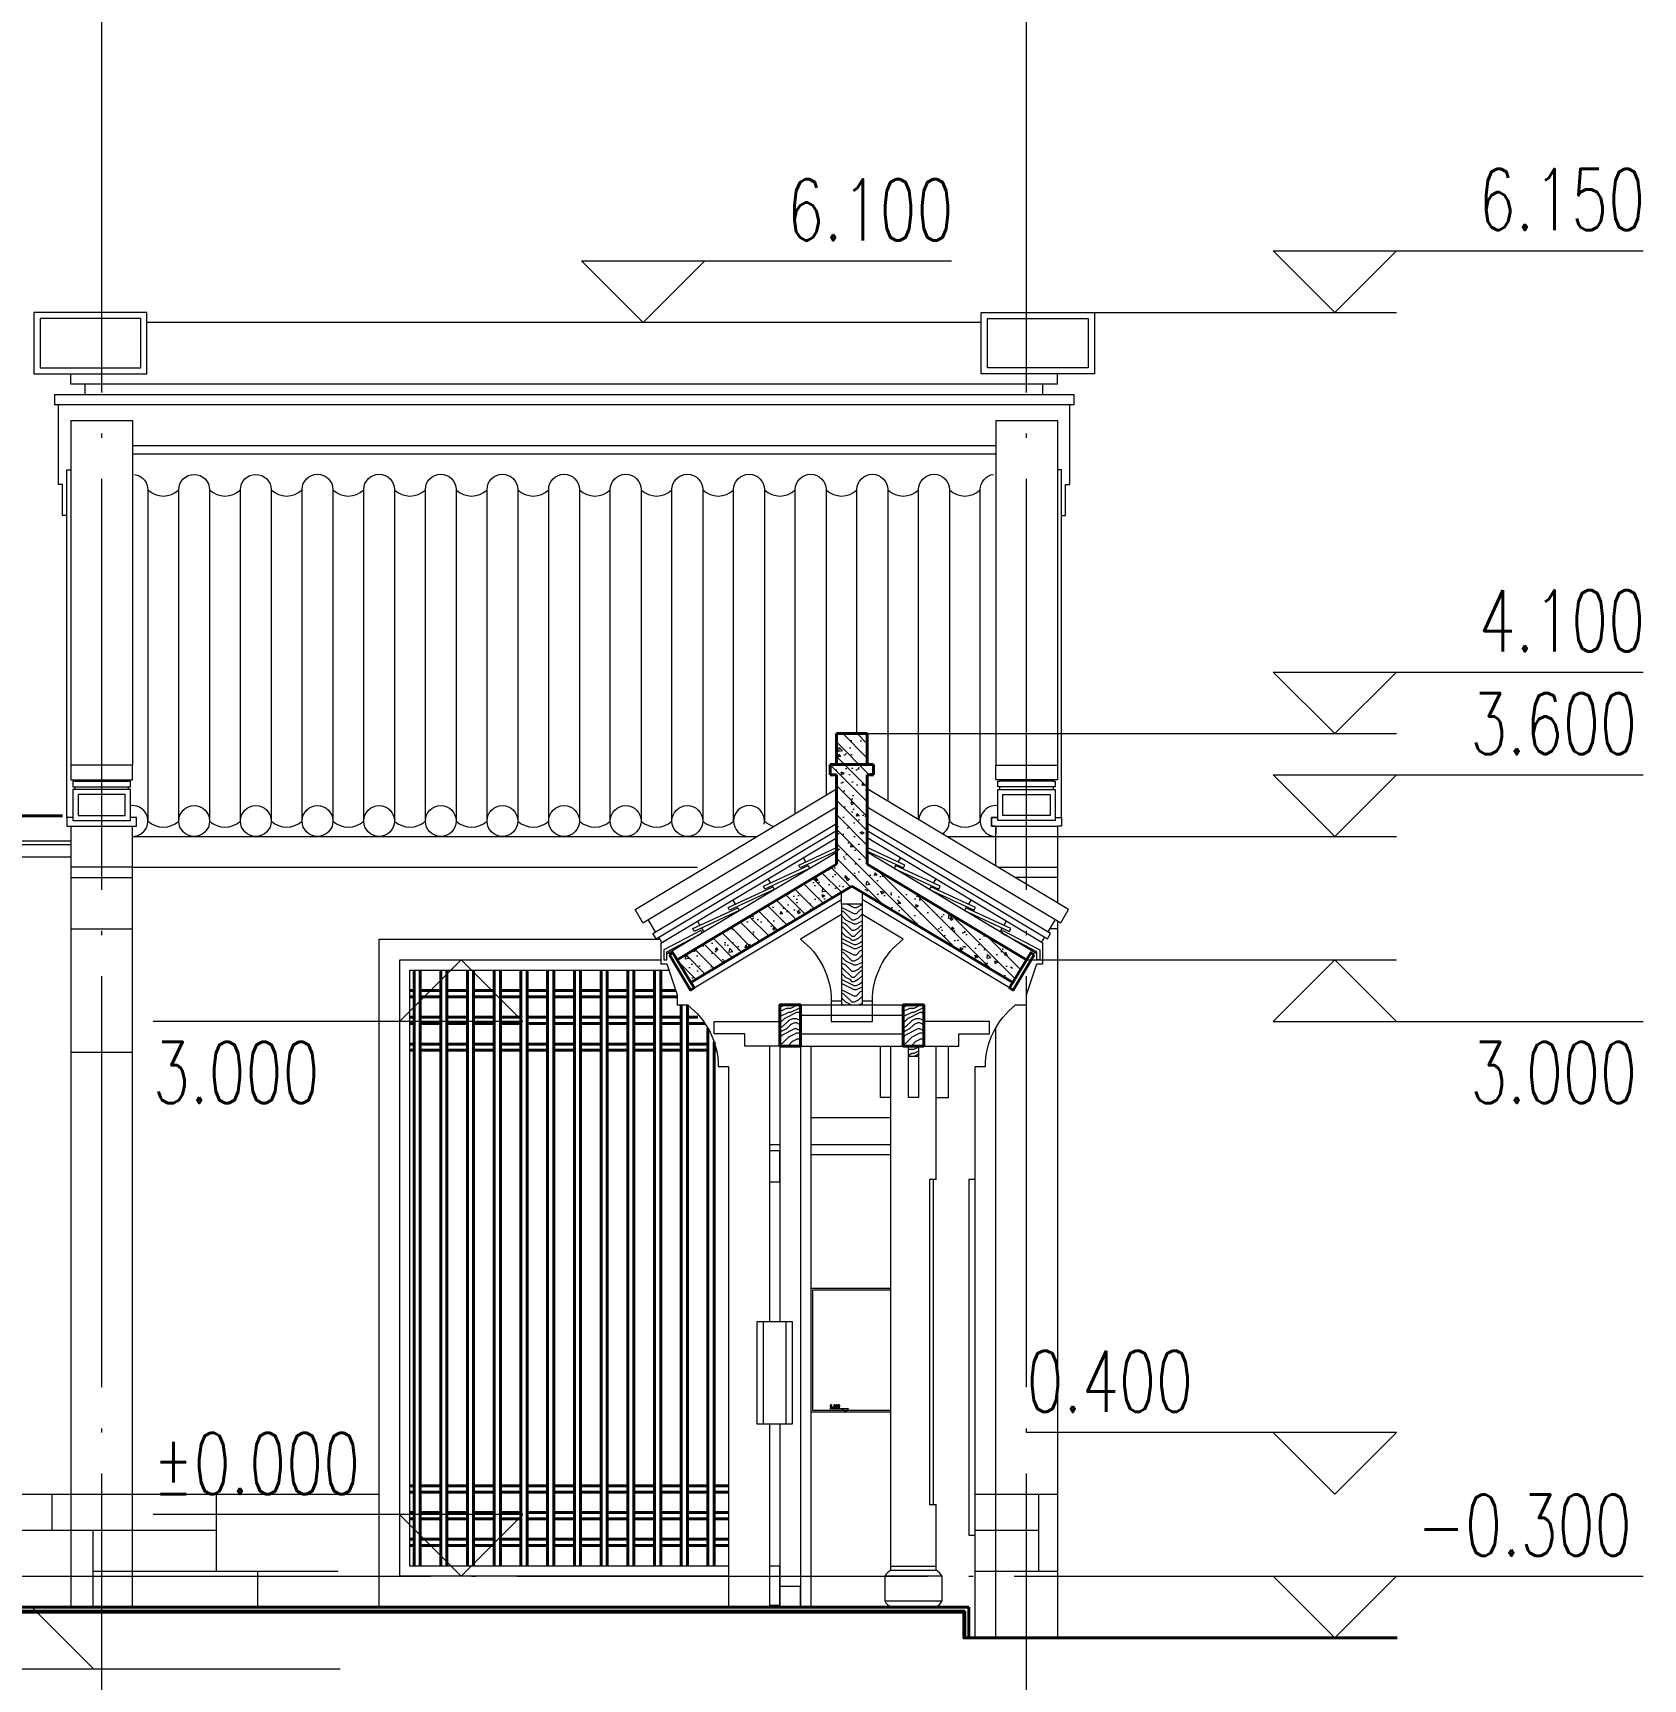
# Model space of a CAD drawing. Extents: x 577108 to 1042908, y 41950 to 81950.
# Drawn here: x 1011059 to 1018893, y 67395 to 75405 of the extents above; entities that cross this region are included whole.
import ezdxf

# ---------------------------------------------------------------- set-up
doc = ezdxf.new("R2010")
doc.units = 0
doc.header["$LTSCALE"] = 1000
doc.header["$MEASUREMENT"] = 0
doc.linetypes.add('DOTE', pattern=[2.42, 2, -0.2, 0.02, -0.2])
doc.layers.get('0').update_dxf_attribs({"linetype": 'CONTINUOUS', "lineweight": 13})
for name, color, linetype, lineweight in [('DIM_ELEV', 3, 'CONTINUOUS', 15), ('DOOR', 2, 'CONTINUOUS', 5), ('DOTE', 1, 'DOTE', 0), ('hatch', 8, 'CONTINUOUS', 5), ('LM-1', 7, 'CONTINUOUS', 18), ('LM-2', 8, 'CONTINUOUS', 18), ('LM-3', 251, 'CONTINUOUS', 5), ('LM-L', 7, 'CONTINUOUS', 15), ('LM-S', 8, 'CONTINUOUS', 5), ('PUB_TEXT', 7, 'CONTINUOUS', 20), ('REVISION', 1, 'CONTINUOUS', 5), ('wall', 2, 'CONTINUOUS', 40), ('粉刷', 4, 'CONTINUOUS', 5)]:
    doc.layers.add(name, color=color, linetype=linetype, lineweight=lineweight)
doc.styles.add('_TCH_DIM', font='SIMPLEX', dxfattribs={"bigfont": 'GBCBIG'})
pattern_1 = [(180, (2109054.7, -157711.98), (-200, 200), [10, -190]), (180, (2109194.7, -157691.98), (-200, 200), [20, -180]), (180, (2109064.7, -157681.98), (-200, 200), [10, -190]), (180, (2109184.7, -157661.98), (-200, 200), [10, -190]), (180, (2109064.7, -157651.98), (-200, 200), [10, -190]), (180, (2109174.7, -157641.98), (-200, 200), [10, -190]), (180, (2109064.7, -157631.98), (-200, 200), [10, -190]), (180, (2109174.7, -157611.98), (-200, 200), [10, -110, 10, -70]), (180, (2109174.7, -157591.98), (-200, 200), [20, -100, 10, -70]), (180, (2109184.7, -157561.98), (-200, 200), [10, -30, 10, -80, 10, -60]), (180, (2109194.7, -157541.98), (-200, 200), [10, -40, 20, -130]), (180, (2109064.7, -157531.98), (-200, 200), [10, -190]), (180, (2109194.7, -157521.98), (-200, 200), [10, -50, 10, -130]), (135, (2109214.7, -157711.98), (3e-14, 200), [28.2842, -254.558512]), (135, (2109044.7, -157711.98), (3e-14, 200), [56.56854, -226.274172]), (135, (2109044.7, -157611.98), (3e-14, 200), [14.142, -268.700712]), (135, (2109214.7, -157591.98), (3e-14, 200), [42.4264, -240.416312]), (135, (2109044.7, -157591.98), (3e-14, 200), [70.71068, -212.132032]), (135, (2109044.7, -157561.98), (3e-14, 200), [42.4264, -240.416312]), (225, (2109084.7, -157541.98), (-200, 5e-15), [14.142, -268.700712]), (225, (2109154.7, -157701.98), (-200, 5e-15), [28.2842, -254.558512]), (225, (2109144.7, -157621.98), (-200, 5e-15), [28.2842, -254.558512]), (225, (2109084.7, -157661.98), (-200, 5e-15), [28.2842, -254.558512]), (225, (2109094.7, -157581.98), (-200, 5e-15), [28.2842, -254.558512]), (225, (2109084.7, -157561.98), (-200, 5e-15), [42.4264, -240.416312]), (225, (2109134.7, -157681.98), (-200, 5e-15), [42.4264, -240.416312]), (225, (2109104.7, -157671.98), (-200, 5e-15), [42.4264, -240.416312]), (225, (2109134.7, -157601.98), (-200, 5e-15), [42.4264, -240.416312]), (225, (2109114.7, -157591.98), (-200, 5e-15), [42.4264, -240.416312]), (153.434949, (2109204.7, -157671.985), (-200, 8e-08), [22.360678, -424.852916]), (153.434949, (2109054.7, -157681.985), (-200, 8e-08), [89.44272, -357.770875]), (153.434949, (2109054.7, -157651.985), (-200, 8e-08), [89.44272, -357.770875]), (153.434949, (2109054.7, -157631.985), (-200, 8e-08), [89.4428, -134, 44.722, -179.048795]), (153.434949, (2109034.7, -157601.985), (-200, 8e-08), [22.360678, -424.852916]), (153.434949, (2109214.7, -157531.985), (-200, 8e-08), [22.360678, -424.852916]), (153.434949, (2109054.7, -157531.985), (-200, 8e-08), [44.72136, -402.492235]), (206.565051, (2109104.7, -157711.985), (-200, -8e-08), [44.72136, -402.492235]), (206.565051, (2109174.7, -157661.985), (-200, -8e-08), [44.72136, -402.492235]), (206.565051, (2109174.7, -157691.985), (-200, -8e-08), [22.360678, -424.852235]), (206.565051, (2109164.7, -157641.985), (-200, -8e-08), [67.08204, -380.131555]), (206.565051, (2109124.7, -157641.985), (-200, -8e-08), [44.72136, -402.492235]), (206.565051, (2109104.7, -157631.985), (-200, -8e-08), [44.72136, -402.492235]), (206.565051, (2109164.7, -157611.985), (-200, -8e-08), [22.360678, -424.852235]), (206.565051, (2109154.7, -157591.985), (-200, -8e-08), [22.360678, -424.852235]), (206.565051, (2109074.7, -157551.985), (-200, -8e-08), [22.360678, -424.852235]), (206.565051, (2109084.7, -157621.985), (-200, -8e-08), [22.360678, -424.852235]), (206.565051, (2109174.7, -157561.985), (-200, -8e-08), [67.08204, -380.131555]), (206.565051, (2109184.7, -157541.985), (-200, -8e-08), [44.72136, -402.492235]), (206.565051, (2109074.7, -157601.985), (-200, -8e-08), [22.36, -201.24, 22.36, -201.253595]), (206.565051, (2109134.7, -157561.985), (-200, -8e-08), [44.72136, -402.492235]), (206.565051, (2109124.7, -157541.985), (-200, -8e-08), [44.72136, -402.492235]), (206.565051, (2109184.7, -157521.985), (-200, -8e-08), [44.72136, -402.492235]), (206.565051, (2109124.7, -157521.985), (-200, -8e-08), [44.72136, -402.492235])]

msp = doc.modelspace()

# ---------------------------------------------------------------- hatches: boundary and pattern name
at = {"layer": 'hatch'}
h = msp.add_hatch(dxfattribs=at)
h.set_pattern_fill('钢筋混凝土', color=256, scale=20, style=0)
h.set_pattern_definition([(135, (2109214.703, -157711.985), (35.355339, 35.355339), []), (130, (2109214.7, -157711.98), (-143.452037, -12.550427), [15, -165]), (185, (2109214.7, -157711.98), (27.750267, 150.438427), [12, -132]), (79.5486, (2109202.75, -157713.03), (-115.701876, 137.887908), [12.748038, -140.228422]), (133.8158, (2109214.7, -157671.98), (-213.44821, -33.103803), [22.5, -247.5]), (83.3644, (2109196.92, -157674.74), (-186.93254, 194.823574), [19.122058, -210.3426]), (188.8158, (2109214.7, -157671.98), (-186.93239, 194.82372), [18, -198]), (159, (2109194.7, -157681.98), (-119.38141, -80.523778), [15, -165]), (214, (2109194.7, -157681.98), (-48.663066, 145.030009), [12, -132]), (108.5486, (2109184.75, -157688.7), (-168.044526, 64.5061), [12.748038, -140.228422]), (142.5, (2109214.703, -157711.985), (-2.431971, 66.5787708), [0, -130.4, 0, -134, 0, -132.5]), (172.5, (2109214.7, -157711.985), (-52.6139075, 78.8823424), [0, -76.4, 0, -127.4, 0, -50.5]), (212.5, (2109259.303, -157711.985), (-106.7644872, -4.5109743), [0, -50, 0, -156, 0, -207]), (222.5, (2109279.3, -157711.985), (-116.637234, 20.0209965), [0, -65, 0, -103.6, 0, -147])])
h.paths.add_polyline_path([(1014968.4688, 71360.1001), (1014193.4688, 70895.1001), (1014260.3533, 70783.626), (1015043.4688, 71253.4953), (1015826.5844, 70783.626), (1015893.4688, 70895.1001), (1015118.4688, 71360.1001), (1015118.4688, 71795.1001), (1015148.4688, 71795.1001), (1015148.4688, 71845.1001), (1015118.4688, 71845.1001), (1015118.4688, 71995.1001), (1014968.4688, 71995.1001), (1014968.4688, 71845.1001), (1014938.4688, 71845.1001), (1014938.4688, 71795.1001), (1014968.4688, 71795.1001)])
h = msp.add_hatch(dxfattribs=at)
h.set_pattern_fill('木纹01', color=256, scale=50, style=0)
h.set_pattern_definition(pattern_1)
h.paths.add_polyline_path([(1015093.4688, 71164.8419), (1014993.4356, 71164.8419), (1014993.4356, 70675.1001), (1015093.4688, 70675.1001)])
h = msp.add_hatch(dxfattribs=at)
h.set_pattern_fill('木纹01', color=256, scale=50, style=0)
h.set_pattern_definition(pattern_1)
h.paths.add_polyline_path([(1014693.4675, 70475.1001), (1014793.4675, 70475.1001), (1014793.4675, 70675.1001), (1014693.4675, 70675.1001)])
h = msp.add_hatch(dxfattribs=at)
h.set_pattern_fill('木纹01', color=256, scale=50, style=0)
h.set_pattern_definition(pattern_1)
h.paths.add_polyline_path([(1015293.4688, 70675.1001), (1015393.4688, 70675.1001), (1015393.4688, 70475.1001), (1015293.4688, 70475.1001)])
h = msp.add_hatch(dxfattribs=at)
h.set_pattern_fill('木纹01', color=256, scale=50, style=0)
h.set_pattern_definition(pattern_1)
h.paths.add_polyline_path([(1015318.4688, 70475.1001), (1015318.4688, 70425.1001), (1015368.4688, 70425.1001), (1015368.4688, 70475.1001)])
at = {"layer": 'LM-S'}
h = msp.add_hatch(dxfattribs=at)
h.set_pattern_fill('文化石01', color=256, scale=500, style=0)
h.set_pattern_definition([(0, (79350, -393083), (9e-13, 4000), [3000, -1000]), (0, (79350, -392883), (9e-13, 4000), [-1200, 1200, -600, 1000]), (0, (79350, -392683), (9e-13, 4000), [-1800, 2200]), (0, (79350, -392483), (9e-13, 4000), [1800, -2200]), (0, (79350, -392283), (9e-13, 4000), [-800, 3200]), (0, (79350, -392083), (9e-13, 4000), [1400, -1000, 1200, -400]), (0, (80750, -391883), (9e-13, 4000), [3200, -800]), (0, (79150, -391683), (9e-13, 4000), [2200, -1800]), (0, (78550, -391483), (9e-13, 4000), [1800, -2200]), (0, (79350, -391283), (9e-13, 4000), [3200, -800]), (0, (79350, -391083), (9e-13, 4000), [-1600, 1000, -600, 800]), (0, (81350, -390883), (9e-13, 4000), [2400, -1600]), (0, (79750, -390683), (9e-13, 4000), [1600, -800, 600, -1000]), (0, (80550, -390483), (9e-13, 4000), [1600, -600, 1000, -800]), (0, (82150, -390283), (9e-13, 4000), [2400, -1600]), (0, (80550, -390083), (9e-13, 4000), [1600, -2400]), (0, (81350, -389883), (9e-13, 4000), [1800, -2200]), (0, (81350, -389683), (9e-13, 4000), [-1200, 2800]), (0, (80150, -389483), (9e-13, 4000), [1200, -2800]), (0, (81350, -389283), (9e-13, 4000), [2800, -1200]), (90, (79350, -391483), (-4000, 1e-12), [600, -1600, 1400, -400]), (90, (79750, -391283), (-4000, 1e-12), [1000, -600, 400, -2000]), (90, (79950, -392083), (-4000, 1e-12), [400, -3600]), (90, (80150, -392483), (-4000, 1e-12), [400, -2400, 600, -600]), (90, (80350, -391683), (-4000, 1e-12), [400, -3600]), (90, (80550, -393083), (-4000, 1e-12), [600, -1800, 1000, -600]), (90, (80750, -392283), (-4000, 1e-12), [600, -3400]), (90, (80950, -391283), (-4000, 1e-12), [600, -200, 400, -2800]), (90, (81150, -392883), (-4000, 1e-12), [600, -3400]), (90, (81350, -391883), (-4000, 1e-12), [600, -200, 600, -400, 1000, -1200]), (90, (81750, -391883), (-4000, 1e-12), [-2800, 400, -400, 400]), (90, (81950, -391283), (-4000, 1e-12), [400, -3600]), (90, (82150, -392683), (-4000, 1e-12), [400, -1400, 1000, -1200]), (90, (82350, -392083), (-4000, 1e-12), [200, -2600, 600, -600]), (90, (82550, -391883), (-4000, 1e-12), [1000, -1000, 600, -1400]), (90, (82750, -390883), (-4000, 1e-12), [600, -1000, 400, -2000]), (90, (82950, -392283), (-4000, 1e-12), [400, -3600]), (90, (83150, -391883), (-4000, 1e-12), [400, -1200, 600, -1800])])
h.paths.add_polyline_path([(1011243.4688, 68295.1001), (1010243.5768, 68295.1001), (1010243.5963, 67745.1001), (1011243.4688, 67745.1001)])
h.paths.add_polyline_path([(1011543.4688, 68295.1001), (1011243.4688, 68295.1001), (1011243.4688, 67745.1001), (1011543.4688, 67745.1001)])
h.paths.add_polyline_path([(1012543.4688, 68295.1001), (1011543.4688, 68295.1001), (1011543.4688, 67745.1001), (1012543.4688, 67745.1001)])
h.paths.add_polyline_path([(1016043.4688, 68295.1001), (1015743.4688, 68295.1001), (1015743.4688, 67595.1001), (1016043.4688, 67595.1001)])
h.paths.add_polyline_path([(1015743.4688, 68295.1001), (1015643.4688, 68295.1001), (1015643.4688, 67595.1001), (1015743.4688, 67595.1001)])

# ---------------------------------------------------------------- linework, layer by layer
for p, q in [((1011223.4764, 71587.1891), (1011223.4764, 73278.7101)), ((1016063.4764, 71587.1891), (1016063.4764, 73278.7101)), ((1013988.566, 71139.4223), (1014968.4688, 71727.364)), ((1014027.1532, 71075.1103), (1014968.4688, 71639.8997)), ((1010353.4688, 71595.1001), (1011203.4688, 71595.1001)), ((1014076.0303, 71022.8032), (1014968.4688, 71558.2664)), ((1010313.4688, 71473.8565), (1011243.4688, 71473.8565)), ((1010313.4688, 71456.536), (1011243.4688, 71456.536)), ((1014091.4652, 70997.0784), (1014968.4688, 71523.2806)), ((1014113.4688, 70975.2949), (1014968.4688, 71488.2949)), ((1015973.4688, 70975.2949), (1015118.4688, 71488.2949)), ((1010313.4688, 71395.1001), (1011243.4688, 71395.1001)), ((1014143.4688, 70923.4096), (1014968.4688, 71418.4096)), ((1015943.4688, 70923.4096), (1015118.4688, 71418.4096)), ((1014027.1532, 71075.1103), (1013988.566, 71139.4223)), ((1014088.8927, 71030.5207), (1014052.878, 71090.5452)), ((1015998.045, 71030.5207), (1016034.0597, 71090.5452)), ((1014091.4652, 70997.0784), (1014076.0303, 71022.8032)), ((1014119.7624, 70979.0711), (1014104.3276, 71004.7959)), ((1015967.1753, 70979.0711), (1015982.6101, 71004.7959)), ((1014793.4675, 70675.1001), (1015293.4688, 70675.1001)), ((1014793.4675, 70625.1001), (1015293.4688, 70625.1001)), ((1014793.4675, 70535.1001), (1015293.4688, 70535.1001)), ((1014643.4675, 70475.1001), (1014643.4675, 69135.1001)), ((1014693.4675, 70475.1001), (1014693.4675, 69135.1001)), ((1014793.4675, 70475.1001), (1015293.4688, 70475.1001)), ((1014793.4675, 70475.1001), (1014793.4675, 67745.1001)), ((1014843.4675, 70475.1001), (1014843.4675, 67745.1001)), ((1014693.4675, 69995.1001), (1014643.4688, 69995.1001)), ((1014693.4675, 69965.1001), (1014643.4688, 69965.1001)), ((1015438.4688, 69825.1001), (1015438.4688, 68245.1001)), ((1014643.4675, 68635.1001), (1014643.4675, 67755.1001)), ((1014693.4675, 68635.1001), (1014693.4675, 67755.1001)), ((1010243.5768, 68295.1001), (1012743.4688, 68295.1001)), ((1015643.4688, 68295.1001), (1016043.4688, 68295.1001)), ((1014793.4675, 67845.1001), (1014693.4675, 67845.1001)), ((1014843.4675, 67895.1001), (1015203.4688, 67895.1001))]:
    msp.add_line(p, q)
for points in [[(1015118.4688, 71639.8997), (1016059.7845, 71075.1103), (1016098.3717, 71139.4223), (1015118.4688, 71727.364)], [(1015118.4688, 71523.2806), (1015995.4725, 70997.0784), (1016010.9074, 71022.8032), (1015118.4688, 71558.2664)], [(1014968.4688, 71423.9172), (1014791.3609, 71341.6921), (1014785.0444, 71355.2974), (1014968.4688, 71440.4549)], [(1015118.4688, 71423.9172), (1015295.5768, 71341.6921), (1015301.8933, 71355.2974), (1015118.4688, 71440.4549)], [(1012743.4688, 67745.1001), (1012743.4688, 70995.1001), (1014110.145, 70995.1001)], [(1014443.4688, 67895.1001), (1012843.4688, 67895.1001), (1012843.4688, 70895.1001), (1014113.4688, 70895.1001)], [(1014443.4688, 67945.1001), (1012893.4688, 67945.1001), (1012893.4688, 70845.1001), (1014153.4688, 70845.1001)], [(1014793.4675, 67745.1001), (1014793.4675, 67845.1001), (1014693.4675, 67845.1001), (1014693.4675, 67745.1001)]]:
    msp.add_lwpolyline(points)
for points in [[(1014619.8623, 71238.793), (1014613.5458, 71252.3982), (1014831.2297, 71353.4612), (1014837.5462, 71339.856)], [(1015467.0754, 71238.793), (1015473.3919, 71252.3982), (1015255.708, 71353.4612), (1015249.3915, 71339.856)], [(1014448.3637, 71135.8938), (1014442.0473, 71149.4991), (1014659.7311, 71250.5621), (1014666.0476, 71236.9568)], [(1015638.574, 71135.8938), (1015644.8904, 71149.4991), (1015427.2066, 71250.5621), (1015420.8901, 71236.9568)], [(1014276.8651, 71032.9947), (1014270.5487, 71046.5999), (1014488.2326, 71147.6629), (1014494.549, 71134.0577)], [(1015810.0726, 71032.9947), (1015816.389, 71046.5999), (1015598.7051, 71147.6629), (1015592.3887, 71134.0577)], [(1014143.4688, 70934.3873), (1014315.9631, 71024.6192), (1014309.0104, 71037.9106), (1014128.4688, 70943.4703), (1014128.4688, 70895.1001), (1014143.4688, 70895.1001), (1014143.4688, 70934.3873)], [(1015943.4688, 70934.3873), (1015770.9746, 71024.6192), (1015777.9273, 71037.9106), (1015958.4688, 70943.4703), (1015958.4688, 70895.1001), (1015943.4688, 70895.1001), (1015943.4688, 70934.3873)], [(1014693.4675, 69965.1001), (1014643.4688, 69965.1001), (1014643.4688, 69815.1001), (1014693.4675, 69815.1001)], [(1014583.4675, 69135.1001), (1014753.4661, 69135.1001), (1014753.4661, 68635.1001), (1014583.4675, 68635.1001)], [(1014693.4675, 67945.1001), (1014643.4688, 67945.1001), (1014643.4688, 67755.1001), (1014693.4675, 67755.1001)]]:
    msp.add_lwpolyline(points, close=True)
for points in [[(1014113.4688, 70975.2949), (1014113.4688, 70875.1001), (1014143.4688, 70875.1001), (1014193.4688, 70725.1001), (1014193.4688, 70725.1001), (1014193.4688, 70675.1001), (1014243.4688, 70675.1001, -0.234678914), (1014393.4688, 70375.1001), (1014443.4688, 70375.1001), (1014443.4688, 67745.1001), (1014443.4688, 67745.1001)], [(1015643.4688, 67595.1001), (1015643.4688, 70375.1001), (1015693.4688, 70375.1001, -0.231494943), (1015840.2308, 70675.1001), (1015893.4688, 70675.1001), (1015893.4688, 70725.1001), (1015893.4688, 70725.1001), (1015943.4688, 70875.1001), (1015973.4688, 70875.1001), (1015973.4688, 70975.2949)]]:
    msp.add_lwpolyline(points, format="xyb")
at = {"layer": 'DIM_ELEV'}
for p, q in [((1017393.4688, 74045.1001), (1017093.4688, 74345.1001)), ((1017093.4688, 74345.1001), (1018893.4688, 74345.1001)), ((1017393.4688, 74045.1001), (1017693.4688, 74345.1001)), ((1014028.374, 73995.1001), (1013728.374, 74295.1001)), ((1013728.374, 74295.1001), (1015528.374, 74295.1001)), ((1014028.374, 73995.1001), (1014328.374, 74295.1001)), ((1016073.4688, 74045.1001), (1017693.4688, 74045.1001)), ((1017393.4688, 71995.1001), (1017093.4688, 72295.1001)), ((1017093.4688, 72295.1001), (1018893.4688, 72295.1001)), ((1017393.4688, 71995.1001), (1017693.4688, 72295.1001)), ((1015118.4688, 71995.1001), (1017693.4688, 71995.1001)), ((1017393.4688, 71495.1001), (1017093.4688, 71795.1001)), ((1017093.4688, 71795.1001), (1018893.4688, 71795.1001)), ((1017393.4688, 71495.1001), (1017693.4688, 71795.1001)), ((1015743.4228, 71495.1001), (1017693.4688, 71495.1001)), ((1013143.3042, 70895.1001), (1012843.3042, 70595.1001)), ((1013143.3042, 70895.1001), (1013443.3042, 70595.1001)), ((1015893.4688, 70895.1001), (1017693.4688, 70895.1001)), ((1017393.4688, 70895.1001), (1017093.4688, 70595.1001)), ((1017393.4688, 70895.1001), (1017693.4688, 70595.1001)), ((1013443.3042, 70595.1001), (1011643.3042, 70595.1001)), ((1017093.4688, 70595.1001), (1018893.4688, 70595.1001)), ((1015027.0064, 68710.1001), (1014937.0064, 68710.1001)), ((1015012.0064, 68695.1001), (1014997.0064, 68710.1001)), ((1015012.0064, 68695.1001), (1015027.0064, 68710.1001)), ((1017693.4688, 68595.1001), (1015893.4688, 68595.1001)), ((1017393.4688, 68295.1001), (1017093.4688, 68595.1001)), ((1017393.4688, 68295.1001), (1017693.4688, 68595.1001)), ((1013443.3042, 68195.1001), (1011643.3042, 68195.1001)), ((1013143.3042, 67895.1001), (1012843.3042, 68195.1001)), ((1013143.3042, 67895.1001), (1013443.3042, 68195.1001)), ((1017393.4688, 67595.1001), (1017093.4688, 67895.1001)), ((1017093.4688, 67895.1001), (1018893.4688, 67895.1001)), ((1017393.4688, 67595.1001), (1017693.4688, 67895.1001)), ((1011054.4328, 67745.1001), (1011354.4328, 67445.1001)), ((1010754.4328, 67445.1001), (1012554.4328, 67445.1001))]:
    msp.add_line(p, q, dxfattribs=at)
at = {"layer": 'DOOR', "color": 6}
msp.add_lwpolyline([(1015233.4688, 69295.1001), (1014843.4687, 69295.1001), (1014843.4687, 68695.1001), (1015233.4688, 68695.1001)], dxfattribs=at)
at = {"layer": 'DOOR', "color": 1}
msp.add_lwpolyline([(1015233.4688, 69287.1001), (1014851.4687, 69287.1001), (1014851.4687, 68703.1001), (1015233.4688, 68703.1001)], dxfattribs=at)
at = {"layer": 'DOTE'}
for p, q in [((1011393.4688, 66395.1001), (1011393.4688, 77395.1001)), ((1015893.4688, 66395.1001), (1015893.4688, 77395.1001)), ((998893.4688, 67895.1001), (1017393.4688, 67895.1001))]:
    msp.add_line(p, q, dxfattribs=at)
at = {"layer": 'hatch'}
for p, q in [((1014806.7144, 71391.2423), (1014818.8613, 71370.9974)), ((1015280.2233, 71391.2423), (1015268.0764, 71370.9974)), ((1014635.2158, 71288.3431), (1014647.3627, 71268.0982)), ((1014826.6221, 71358.0627), (1014829.7854, 71352.7906)), ((1015260.3156, 71358.0627), (1015257.1523, 71352.7906)), ((1015451.7219, 71288.3431), (1015439.575, 71268.0982)), ((1014655.1235, 71255.1636), (1014658.2868, 71249.8915)), ((1015431.8142, 71255.1636), (1015428.6509, 71249.8915)), ((1014463.7172, 71185.444), (1014475.8641, 71165.1991)), ((1014483.625, 71152.2644), (1014486.7882, 71146.9923)), ((1015603.3127, 71152.2644), (1015600.1495, 71146.9923)), ((1015623.2205, 71185.444), (1015611.0735, 71165.1991)), ((1014292.2186, 71082.5448), (1014304.3656, 71062.2999)), ((1014312.1264, 71049.3653), (1014323.0504, 71031.1585)), ((1015774.8113, 71049.3653), (1015763.8873, 71031.1585)), ((1015794.7191, 71082.5448), (1015782.5721, 71062.2999)), ((1014613.4675, 68635.1001), (1014613.4675, 69135.1001)), ((1014723.4661, 68635.1001), (1014723.4661, 69135.1001))]:
    msp.add_line(p, q, dxfattribs=at)
at = {"layer": 'LM-1'}
for p, q in [((1011243.4764, 73518.2654), (1011543.4764, 73518.2654)), ((1011243.4764, 73518.2654), (1011243.4764, 71841.1439)), ((1011543.4764, 73518.2654), (1011543.4764, 71841.1439)), ((1015743.4764, 73518.2654), (1016043.4764, 73518.2654)), ((1015743.4764, 73518.2654), (1015743.4764, 71841.1439)), ((1016043.4764, 73518.2654), (1016043.4764, 71841.1439)), ((1011263.4764, 71770.9989), (1011523.4764, 71770.9989)), ((1016023.4764, 71770.9989), (1015763.4764, 71770.9989)), ((1011263.4764, 71764.7445), (1011523.4764, 71764.7445)), ((1011263.4764, 71736.7035), (1011523.4764, 71736.7035)), ((1011523.4764, 71724.0181), (1011263.4764, 71724.0181)), ((1016023.4764, 71764.7445), (1015763.4764, 71764.7445)), ((1016023.4764, 71736.7035), (1015763.4764, 71736.7035)), ((1015763.4764, 71724.0181), (1016023.4764, 71724.0181)), ((1011243.4688, 71545.1001), (1011543.4688, 71545.1001)), ((1015743.4688, 71545.1001), (1016043.4688, 71545.1001)), ((1011543.4688, 71495.1001), (1014581.3623, 71495.1001)), ((1015505.5754, 71495.1001), (1015743.4688, 71495.1001)), ((1011543.4688, 71345.1001), (1014293.1401, 71345.1001))]:
    msp.add_line(p, q, dxfattribs=at)
for points in [[(1011263.4764, 71724.0181), (1011253.4764, 71724.0181), (1011253.4764, 71571.916), (1011533.4764, 71571.916), (1011533.4764, 71724.0181), (1011523.4764, 71724.0181), (1011523.4764, 71736.7035), (1011533.4764, 71736.7035), (1011533.4764, 71764.7445), (1011523.4764, 71764.7445), (1011523.4764, 71770.9989), (1011543.4764, 71770.9989), (1011543.4764, 71841.1439), (1011243.4764, 71841.1439), (1011243.4764, 71770.9989), (1011263.4764, 71770.9989), (1011263.4764, 71764.7445), (1011253.4764, 71764.7445), (1011253.4764, 71736.7035), (1011263.4764, 71736.7035)], [(1016023.4764, 71724.0181), (1016033.4764, 71724.0181), (1016033.4764, 71571.916), (1015753.4764, 71571.916), (1015753.4764, 71724.0181), (1015763.4764, 71724.0181), (1015763.4764, 71736.7035), (1015753.4764, 71736.7035), (1015753.4764, 71764.7445), (1015763.4764, 71764.7445), (1015763.4764, 71770.9989), (1015743.4764, 71770.9989), (1015743.4764, 71841.1439), (1016043.4764, 71841.1439), (1016043.4764, 71770.9989), (1016023.4764, 71770.9989), (1016023.4764, 71764.7445), (1016033.4764, 71764.7445), (1016033.4764, 71736.7035), (1016023.4764, 71736.7035)]]:
    msp.add_lwpolyline(points, close=True, dxfattribs=at)
for points in [[(1011253.4688, 71587.1891), (1011223.4688, 71587.1891), (1011223.4688, 71545.1001), (1011243.4688, 71545.1001), (1011243.4688, 67745.1001)], [(1011543.4688, 67745.1001), (1011543.4688, 71545.1001), (1011563.4688, 71545.1001), (1011563.4688, 71587.1891), (1011533.4688, 71587.1891)], [(1015753.4688, 71587.1891), (1015723.4688, 71587.1891), (1015723.4688, 71545.1001), (1015743.4688, 71545.1001), (1015743.4688, 71506.9605)], [(1015743.4688, 71352.364), (1015743.4688, 71545.1001), (1015723.4688, 71545.1001), (1015723.4688, 71587.1891), (1015753.4688, 71587.1891)], [(1016033.4688, 71587.1891), (1016063.4688, 71587.1891), (1016063.4688, 71545.1001), (1016043.4688, 71545.1001), (1016043.4688, 71506.9605)], [(1016033.4688, 71587.1891), (1016063.4688, 71587.1891), (1016063.4688, 71545.1001), (1016043.4688, 71545.1001), (1016043.4688, 71172.364)], [(1016043.4688, 71084.8997), (1016043.4688, 67595.1001)], [(1015743.4688, 67595.1001), (1015743.4688, 70563.5145)]]:
    msp.add_lwpolyline(points, dxfattribs=at)
at = {"layer": 'LM-2', "color": 8}
for p, q in [((1011543.4688, 71345.1001), (1011243.4688, 71345.1001)), ((1011243.4688, 71295.1001), (1011543.4688, 71295.1001)), ((1015755.5754, 71345.1001), (1016043.4688, 71345.1001)), ((1016043.4688, 71295.1001), (1015838.9087, 71295.1001)), ((1011243.4688, 71045.1001), (1011543.4688, 71045.1001)), ((1016043.4688, 71045.1001), (1016006.7927, 71045.1001)), ((1011243.4688, 70445.1001), (1011543.4688, 70445.1001))]:
    msp.add_line(p, q, dxfattribs=at)
for points in [[(1011278.4764, 71596.916), (1011508.4764, 71596.916), (1011508.4764, 71699.0181), (1011278.4764, 71699.0181)], [(1016008.4764, 71596.916), (1015778.4764, 71596.916), (1015778.4764, 71699.0181), (1016008.4764, 71699.0181)]]:
    msp.add_lwpolyline(points, close=True, dxfattribs=at)
at = {"layer": 'LM-3'}
for points in [[(1011553.4688, 73255.7276, -0.375683051), (1011618.4995, 73181.3932), (1011618.4995, 71570.1001)], [(1011768.4919, 71570.1001), (1011768.4919, 73181.3932, -1), (1011918.4919, 73181.3932), (1011918.4919, 71570.1001)], [(1012068.4842, 71570.1001), (1012068.4842, 73181.3932, -1), (1012218.4842, 73181.3932), (1012218.4842, 71570.1001)], [(1012368.4765, 71571.1727), (1012368.4765, 73182.4658, -1), (1012518.4765, 73182.4658), (1012518.4765, 71571.1727)], [(1012668.4688, 71571.1727), (1012668.4688, 73182.4658, -1), (1012818.4688, 73182.4658), (1012818.4688, 71571.1727)], [(1012968.4612, 71571.1727), (1012968.4612, 73182.4658, -1), (1013118.4612, 73182.4658), (1013118.4612, 71571.1727)], [(1013268.4535, 71571.1727), (1013268.4535, 73182.4658, -1), (1013418.4535, 73182.4658), (1013418.4535, 71571.1727)], [(1013568.4458, 71571.1727), (1013568.4458, 73182.4658, -1), (1013718.4458, 73182.4658), (1013718.4458, 71571.1727)], [(1013868.4382, 71571.1727), (1013868.4382, 73182.4658, -1), (1014018.4382, 73182.4658), (1014018.4382, 71571.1727)], [(1014168.4382, 71571.1727), (1014168.4382, 73182.4658, -1), (1014318.4382, 73182.4658), (1014318.4382, 71571.1727)], [(1014468.4305, 71571.1727), (1014468.4305, 73182.4658, -1), (1014618.4305, 73182.4658), (1014618.4305, 71571.1727)], [(1014768.4228, 71607.3364), (1014768.4228, 73182.4658, -1), (1014918.4228, 73182.4658), (1014918.4228, 71697.3364)], [(1015068.4152, 71995.1001), (1015068.4152, 73182.4658, -1), (1015218.4152, 73182.4658), (1015218.4152, 71667.3962)], [(1015368.4152, 71577.3962), (1015368.4152, 73182.4658, -1), (1015518.4152, 73182.4658), (1015518.4152, 71570.1001)], [(1015668.4152, 71570.1001), (1015668.4152, 73182.4658, -0.375771365), (1015733.4688, 73256.8033)]]:
    msp.add_lwpolyline(points, format="xyb", dxfattribs=at)
for centre in [(1011843.4919, 71570.1001), (1012143.4842, 71570.1001), (1012443.4842, 71570.1001), (1012743.4765, 71570.1001), (1013043.4688, 71570.1001), (1013343.4612, 71570.1001), (1013643.4535, 71570.1001), (1013943.4458, 71570.1001), (1014243.4458, 71570.1001)]:
    msp.add_circle(centre, 75, dxfattribs=at)
for centre, radius, start, end in [((1011693.4995, 73260.1432), 108.75, 226.39718103, 313.60281897), ((1011993.4919, 73260.1432), 108.75, 226.39718103, 313.60281897), ((1012293.4842, 73260.1432), 108.75, 226.39718103, 313.60281897), ((1012593.4765, 73260.1432), 108.75, 226.39718103, 313.60281897), ((1012893.4688, 73260.1432), 108.75, 226.39718103, 313.60281897), ((1013193.4612, 73260.1432), 108.75, 226.39718103, 313.60281897), ((1013493.4535, 73260.1432), 108.75, 226.39718103, 313.60281897), ((1013793.4458, 73260.1432), 108.75, 226.39718103, 313.60281897), ((1014093.4382, 73260.1432), 108.75, 226.39718103, 313.60281897), ((1014393.4382, 73260.1432), 108.75, 226.39718103, 313.60281897), ((1014693.4305, 73260.1432), 108.75, 226.39718103, 313.60281897), ((1014993.4228, 73260.1432), 108.75, 226.39718103, 313.60281897), ((1015293.4152, 73260.1432), 108.75, 226.39718103, 313.60281897), ((1015593.4152, 73260.1432), 108.75, 226.39718103, 313.60281897), ((1011543.4995, 71570.1001), 75, 269.97656095, 97.68590653), ((1014543.4382, 71570.1001), 75, 348.71666739, 258.02097918), ((1015443.4228, 71570.1001), 75, 303.49694394, 174.575543), ((1015743.4228, 71570.1001), 75, 82.30226754, 270), ((1011693.4995, 71648.8501), 108.75, 226.39718103, 313.60281897), ((1011993.4919, 71648.8501), 108.75, 226.39718103, 313.60281897), ((1012293.4842, 71648.8501), 108.75, 226.39718103, 313.60281897), ((1012593.4765, 71648.8501), 108.75, 226.39718103, 313.60281897), ((1012893.4688, 71648.8501), 108.75, 226.39718103, 313.60281897), ((1013193.4612, 71648.8501), 108.75, 226.39718103, 313.60281897), ((1013493.4535, 71648.8501), 108.75, 226.39718103, 313.60281897), ((1013793.4458, 71648.8501), 108.75, 226.39718103, 313.60281897), ((1014093.4382, 71648.8501), 108.75, 226.39718103, 313.60281897), ((1014393.4382, 71648.8501), 108.75, 226.39718103, 313.60281897), ((1014693.4305, 71648.8501), 108.75, 226.39718103, 253.97357262), ((1015593.4152, 71648.8501), 108.75, 226.39718103, 313.60281897)]:
    msp.add_arc(centre, radius, start, end, dxfattribs=at)
at = {"layer": 'LM-L'}
for p, q in [((1015673.4764, 73995.1001), (1011613.4764, 73995.1001)), ((1011243.4764, 73695.1001), (1011243.4764, 73745.1001)), ((1016043.4764, 73695.1001), (1011243.4764, 73695.1001)), ((1011313.4764, 73645.1001), (1011313.4764, 73695.1001)), ((1015973.4764, 73645.1001), (1015973.4764, 73695.1001)), ((1016043.4764, 73695.1001), (1016043.4764, 73745.1001)), ((1011163.4764, 73645.1001), (1016123.4764, 73645.1001)), ((1011163.4764, 73645.1001), (1011163.4764, 73595.1001)), ((1016123.4764, 73645.1001), (1016123.4764, 73595.1001)), ((1016123.4764, 73595.1001), (1011163.4764, 73595.1001)), ((1011183.4764, 73207.3509), (1011183.4764, 73595.1001)), ((1016103.4764, 73207.3509), (1016103.4764, 73595.1001)), ((1015743.4764, 73395.1001), (1011543.4764, 73395.1001)), ((1015743.4764, 73355.1001), (1011543.4764, 73355.1001)), ((1011203.4764, 73207.3509), (1011183.4764, 73207.3509)), ((1011203.4764, 73057.3509), (1011203.4764, 73207.3509)), ((1011223.4764, 73278.7101), (1011243.4764, 73278.7101)), ((1016063.4764, 73278.7101), (1016043.4764, 73278.7101)), ((1016083.4764, 73057.3509), (1016083.4764, 73207.3509)), ((1016083.4764, 73207.3509), (1016103.4764, 73207.3509)), ((1011223.4764, 73057.3509), (1011203.4764, 73057.3509)), ((1016063.4764, 73057.3509), (1016083.4764, 73057.3509))]:
    msp.add_line(p, q, dxfattribs=at)
for points in [[(1011613.4764, 74045.1001), (1011063.4764, 74045.1001), (1011063.4764, 73745.1001), (1011613.4764, 73745.1001)], [(1015673.4764, 74045.1001), (1016223.4764, 74045.1001), (1016223.4764, 73745.1001), (1015673.4764, 73745.1001)]]:
    msp.add_lwpolyline(points, close=True, dxfattribs=at)
at = {"layer": 'LM-S'}
for points in [[(1011583.4764, 74015.1001), (1011093.4764, 74015.1001), (1011093.4764, 73775.1001), (1011583.4764, 73775.1001)], [(1015703.4764, 74015.1001), (1016193.4764, 74015.1001), (1016193.4764, 73775.1001), (1015703.4764, 73775.1001)]]:
    msp.add_lwpolyline(points, close=True, dxfattribs=at)
at = {"layer": 'REVISION', "color": 2}
for p, q in [((1014993.4356, 71164.8419), (1014993.4356, 70675.1001)), ((1015093.4688, 71164.8419), (1015093.4688, 70675.1001))]:
    msp.add_line(p, q, dxfattribs=at)
at = {"layer": 'REVISION', "color": 7}
for p, q in [((1015233.4688, 67925.1001), (1015233.4688, 70475.1001)), ((1015453.4688, 69825.1001), (1015453.4688, 70475.1001)), ((1015233.4688, 70125.1001), (1014843.4675, 70125.1001)), ((1015233.4688, 69995.1001), (1014843.4675, 69995.1001)), ((1015233.4688, 69945.1001), (1014843.4675, 69945.1001)), ((1015453.4688, 67925.1001), (1015453.4688, 68245.1001)), ((1015233.4688, 67945.1001), (1015453.4688, 67945.1001)), ((1015233.4688, 67925.1001), (1015453.4688, 67925.1001)), ((1015203.4688, 67895.1001), (1015203.4688, 67775.1001)), ((1015483.4688, 67895.1001), (1015203.4688, 67895.1001)), ((1015483.4688, 67775.1001), (1015483.4688, 67895.1001)), ((1015203.4688, 67775.1001), (1015483.4688, 67775.1001))]:
    msp.add_line(p, q, dxfattribs=at)
at = {"layer": 'REVISION', "color": 4}
for q in [(1010043.4688, 67715.1001), (1015583.4688, 67595.1001)]:
    msp.add_line((1015583.4688, 67715.1001), q, dxfattribs=at)
at = {"layer": 'REVISION', "color": 3}
msp.add_lwpolyline([(1015093.4688, 71223.4953), (1015093.4688, 71164.8419), (1014993.4356, 71164.8419), (1014993.4356, 71223.4754)], dxfattribs=at)
at = {"layer": 'REVISION', "color": 7}
for points in [[(1014693.4688, 70475.1001), (1014523.4688, 70475.1001), (1014523.4688, 70535.1001), (1014373.4688, 70535.1001), (1014373.4688, 70595.1001), (1014523.4688, 70595.1001), (1014693.4688, 70595.1001)], [(1015393.4688, 70475.1001), (1015563.4688, 70475.1001), (1015563.4688, 70535.1001), (1015713.4688, 70535.1001), (1015713.4688, 70595.1001), (1015563.4688, 70595.1001), (1015393.4688, 70595.1001)], [(1015233.4688, 70225.1001), (1015183.4688, 70225.1001), (1015183.4688, 70475.1001)], [(1015368.4688, 70475.1001), (1015368.4688, 70225.1001), (1015318.4688, 70225.1001), (1015318.4688, 70475.1001)], [(1015453.4688, 70225.1001), (1015513.4688, 70225.1001), (1015513.4688, 70475.1001)], [(1015453.4688, 69825.1001), (1015421.2506, 69825.1001), (1015421.2506, 68245.1001), (1015453.4688, 68245.1001)], [(1015643.4688, 69825.1001), (1015613.4688, 69825.1001), (1015613.4688, 68095.1001), (1015643.4688, 68095.1001)]]:
    msp.add_lwpolyline(points, dxfattribs=at)
at = {"layer": 'REVISION', "color": 2}
msp.add_lwpolyline([(1015318.4688, 70475.1001), (1015368.4688, 70475.1001), (1015368.4688, 70425.1001), (1015318.4688, 70425.1001)], close=True, dxfattribs=at)
at = {"layer": 'REVISION', "color": 7}
for centre, start, end in [((1015286.4065, 67842.1624), 122.54938315, 147.45061678), ((1015400.5312, 67842.1624), 32.54938322, 57.45061685), ((1015286.4065, 67828.0377), 212.54938322, 237.45061685), ((1015400.5312, 67828.0377), 302.54938315, 327.45061678)]:
    msp.add_arc(centre, 98.3924, start, end, dxfattribs=at)
at = {"layer": 'wall'}
for p, q in [((1014968.4688, 71845.1001), (1014968.4688, 71995.1001)), ((1014968.4688, 71995.1001), (1015118.4688, 71995.1001)), ((1015118.4688, 71995.1001), (1015118.4688, 71845.1001)), ((1014938.4688, 71795.1001), (1014938.4688, 71845.1001)), ((1015148.4688, 71845.1001), (1014938.4688, 71845.1001)), ((1014968.4688, 71795.1001), (1014938.4688, 71795.1001)), ((1014968.4688, 71360.1001), (1014968.4688, 71795.1001)), ((1015148.4688, 71795.1001), (1015118.4688, 71795.1001)), ((1015118.4688, 71795.1001), (1015118.4688, 71360.1001)), ((1015148.4688, 71845.1001), (1015148.4688, 71795.1001)), ((1014193.4688, 70895.1001), (1014968.4688, 71360.1001)), ((1015893.4688, 70895.1001), (1015118.4688, 71360.1001)), ((1014260.3533, 70783.626), (1015043.4688, 71253.4953)), ((1015826.5844, 70783.626), (1015043.4688, 71253.4953)), ((1014193.4688, 70895.1001), (1014260.3533, 70783.626)), ((1015893.4688, 70895.1001), (1015826.5844, 70783.626)), ((1015613.4688, 67745.1001), (1010043.4688, 67745.1001)), ((1015593.4688, 67725.1001), (1010043.4688, 67725.1001)), ((1015593.4688, 67725.1001), (1015593.4688, 67595.1001)), ((1015613.4688, 67745.1001), (1015613.4688, 67595.1001)), ((1017696.5817, 67595.1001), (1015583.4688, 67595.1001))]:
    msp.add_line(p, q, dxfattribs=at)
at = {"layer": 'wall', "color": 8}
for p, q in [((1012913.4688, 70845.1001), (1012913.4688, 67945.1001)), ((1012943.4688, 70845.1001), (1012943.4688, 67945.1001)), ((1013043.4688, 70845.1001), (1013043.4688, 67945.1001)), ((1013073.4688, 70845.1001), (1013073.4688, 67945.1001)), ((1013173.4688, 70845.1001), (1013173.4688, 67945.1001)), ((1013203.4688, 70845.1001), (1013203.4688, 67945.1001)), ((1013303.4688, 70845.1001), (1013303.4688, 67945.1001)), ((1013333.4688, 70845.1001), (1013333.4688, 67945.1001)), ((1013433.4688, 70845.1001), (1013433.4688, 67945.1001)), ((1013463.4688, 70845.1001), (1013463.4688, 67945.1001)), ((1013563.4688, 70845.1001), (1013563.4688, 67945.1001)), ((1013593.4688, 70845.1001), (1013593.4688, 67945.1001)), ((1013693.4688, 70845.1001), (1013693.4688, 67945.1001)), ((1013723.4688, 70845.1001), (1013723.4688, 67945.1001)), ((1013823.4688, 70845.1001), (1013823.4688, 67945.1001)), ((1013853.4688, 70845.1001), (1013853.4688, 67945.1001)), ((1013953.4688, 70845.1001), (1013953.4688, 67945.1001)), ((1013983.4688, 70845.1001), (1013983.4688, 67945.1001)), ((1014083.4688, 70845.1001), (1014083.4688, 67945.1001)), ((1014113.4688, 70845.1001), (1014113.4688, 67945.1001)), ((1012893.4688, 70745.1001), (1012913.4688, 70745.1001)), ((1012943.4688, 70745.1001), (1013043.4688, 70745.1001)), ((1013073.4688, 70745.1001), (1013173.4688, 70745.1001)), ((1013203.4688, 70745.1001), (1013303.4688, 70745.1001)), ((1013333.4688, 70745.1001), (1013433.4688, 70745.1001)), ((1013463.4688, 70745.1001), (1013563.4688, 70745.1001)), ((1013593.4688, 70745.1001), (1013693.4688, 70745.1001)), ((1013723.4688, 70745.1001), (1013823.4688, 70745.1001)), ((1013853.4688, 70745.1001), (1013953.4688, 70745.1001)), ((1013983.4688, 70745.1001), (1014083.4688, 70745.1001)), ((1014113.4688, 70745.1001), (1014186.8022, 70745.1001)), ((1012893.4688, 70715.1001), (1012913.4688, 70715.1001)), ((1012943.4688, 70715.1001), (1013043.4688, 70715.1001)), ((1013073.4688, 70715.1001), (1013173.4688, 70715.1001)), ((1013203.4688, 70715.1001), (1013303.4688, 70715.1001)), ((1013333.4688, 70715.1001), (1013433.4688, 70715.1001)), ((1013463.4688, 70715.1001), (1013563.4688, 70715.1001)), ((1013593.4688, 70715.1001), (1013693.4688, 70715.1001)), ((1013723.4688, 70715.1001), (1013823.4688, 70715.1001)), ((1013853.4688, 70715.1001), (1013953.4688, 70715.1001)), ((1013983.4688, 70715.1001), (1014083.4688, 70715.1001)), ((1014113.4688, 70715.1001), (1014193.4688, 70715.1001)), ((1014213.4688, 70675.1001), (1014213.4688, 67945.1001)), ((1014243.4688, 70675.1001), (1014243.4688, 67945.1001)), ((1012893.4688, 70615.1001), (1012913.4688, 70615.1001)), ((1012893.4688, 70585.1001), (1012913.4688, 70585.1001)), ((1012943.4688, 70615.1001), (1013043.4688, 70615.1001)), ((1012943.4688, 70585.1001), (1013043.4688, 70585.1001)), ((1013073.4688, 70615.1001), (1013173.4688, 70615.1001)), ((1013073.4688, 70585.1001), (1013173.4688, 70585.1001)), ((1013203.4688, 70615.1001), (1013303.4688, 70615.1001)), ((1013203.4688, 70585.1001), (1013303.4688, 70585.1001)), ((1013333.4688, 70615.1001), (1013433.4688, 70615.1001)), ((1013333.4688, 70585.1001), (1013433.4688, 70585.1001)), ((1013463.4688, 70615.1001), (1013563.4688, 70615.1001)), ((1013463.4688, 70585.1001), (1013563.4688, 70585.1001)), ((1013593.4688, 70615.1001), (1013693.4688, 70615.1001)), ((1013593.4688, 70585.1001), (1013693.4688, 70585.1001)), ((1013723.4688, 70615.1001), (1013823.4688, 70615.1001)), ((1013723.4688, 70585.1001), (1013823.4688, 70585.1001)), ((1013853.4688, 70615.1001), (1013953.4688, 70615.1001)), ((1013853.4688, 70585.1001), (1013953.4688, 70585.1001)), ((1013983.4688, 70615.1001), (1014083.4688, 70615.1001)), ((1013983.4688, 70585.1001), (1014083.4688, 70585.1001)), ((1014113.4688, 70615.1001), (1014213.4688, 70615.1001)), ((1014113.4688, 70585.1001), (1014213.4688, 70585.1001)), ((1014243.4688, 70615.1001), (1014293.4688, 70615.1001)), ((1014243.4688, 70585.1001), (1014328.8952, 70585.1001)), ((1012893.4688, 70485.1001), (1012913.4688, 70485.1001)), ((1012943.4688, 70485.1001), (1013043.4688, 70485.1001)), ((1013073.4688, 70485.1001), (1013173.4688, 70485.1001)), ((1013203.4688, 70485.1001), (1013303.4688, 70485.1001)), ((1013333.4688, 70485.1001), (1013433.4688, 70485.1001)), ((1013463.4688, 70485.1001), (1013563.4688, 70485.1001)), ((1013593.4688, 70485.1001), (1013693.4688, 70485.1001)), ((1013723.4688, 70485.1001), (1013823.4688, 70485.1001)), ((1013853.4688, 70485.1001), (1013953.4688, 70485.1001)), ((1013983.4688, 70485.1001), (1014083.4688, 70485.1001)), ((1014113.4688, 70485.1001), (1014213.4688, 70485.1001)), ((1014243.4688, 70485.1001), (1014343.4688, 70485.1001)), ((1014343.4688, 70561.7229), (1014343.4688, 67945.1001)), ((1014373.4688, 70495.2703), (1014373.4688, 67945.1001)), ((1012893.4688, 70455.1001), (1012913.4688, 70455.1001)), ((1012943.4688, 70455.1001), (1013043.4688, 70455.1001)), ((1013073.4688, 70455.1001), (1013173.4688, 70455.1001)), ((1013203.4688, 70455.1001), (1013303.4688, 70455.1001)), ((1013333.4688, 70455.1001), (1013433.4688, 70455.1001)), ((1013463.4688, 70455.1001), (1013563.4688, 70455.1001)), ((1013593.4688, 70455.1001), (1013693.4688, 70455.1001)), ((1013723.4688, 70455.1001), (1013823.4688, 70455.1001)), ((1013853.4688, 70455.1001), (1013953.4688, 70455.1001)), ((1013983.4688, 70455.1001), (1014083.4688, 70455.1001)), ((1014113.4688, 70455.1001), (1014213.4688, 70455.1001)), ((1014243.4688, 70455.1001), (1014343.4688, 70455.1001)), ((1014373.4688, 70455.1001), (1014384.6671, 70455.1001)), ((1012893.4688, 68335.1001), (1012913.4688, 68335.1001)), ((1012943.4688, 68335.1001), (1013043.4688, 68335.1001)), ((1013073.4688, 68335.1001), (1013173.4688, 68335.1001)), ((1013203.4688, 68335.1001), (1013303.4688, 68335.1001)), ((1013333.4688, 68335.1001), (1013433.4688, 68335.1001)), ((1013463.4688, 68335.1001), (1013563.4688, 68335.1001)), ((1013593.4688, 68335.1001), (1013693.4688, 68335.1001)), ((1013723.4688, 68335.1001), (1013823.4688, 68335.1001)), ((1013853.4688, 68335.1001), (1013953.4688, 68335.1001)), ((1013983.4688, 68335.1001), (1014083.4688, 68335.1001)), ((1014113.4688, 68335.1001), (1014213.4688, 68335.1001)), ((1014243.4688, 68335.1001), (1014343.4688, 68335.1001)), ((1014373.4688, 68335.1001), (1014443.4688, 68335.1001)), ((1012893.4688, 68305.1001), (1012913.4688, 68305.1001)), ((1012943.4688, 68305.1001), (1013043.4688, 68305.1001)), ((1013073.4688, 68305.1001), (1013173.4688, 68305.1001)), ((1013203.4688, 68305.1001), (1013303.4688, 68305.1001)), ((1013333.4688, 68305.1001), (1013433.4688, 68305.1001)), ((1013463.4688, 68305.1001), (1013563.4688, 68305.1001)), ((1013593.4688, 68305.1001), (1013693.4688, 68305.1001)), ((1013723.4688, 68305.1001), (1013823.4688, 68305.1001)), ((1013853.4688, 68305.1001), (1013953.4688, 68305.1001)), ((1013983.4688, 68305.1001), (1014083.4688, 68305.1001)), ((1014113.4688, 68305.1001), (1014213.4688, 68305.1001)), ((1014243.4688, 68305.1001), (1014343.4688, 68305.1001)), ((1014373.4688, 68305.1001), (1014443.4688, 68305.1001)), ((1012893.4688, 68205.1001), (1012913.4688, 68205.1001)), ((1012893.4688, 68175.1001), (1012913.4688, 68175.1001)), ((1012943.4688, 68205.1001), (1013043.4688, 68205.1001)), ((1012943.4688, 68175.1001), (1013043.4688, 68175.1001)), ((1013073.4688, 68205.1001), (1013173.4688, 68205.1001)), ((1013073.4688, 68175.1001), (1013173.4688, 68175.1001)), ((1013203.4688, 68205.1001), (1013303.4688, 68205.1001)), ((1013203.4688, 68175.1001), (1013303.4688, 68175.1001)), ((1013333.4688, 68205.1001), (1013433.4688, 68205.1001)), ((1013333.4688, 68175.1001), (1013433.4688, 68175.1001)), ((1013463.4688, 68205.1001), (1013563.4688, 68205.1001)), ((1013463.4688, 68175.1001), (1013563.4688, 68175.1001)), ((1013593.4688, 68205.1001), (1013693.4688, 68205.1001)), ((1013593.4688, 68175.1001), (1013693.4688, 68175.1001)), ((1013723.4688, 68205.1001), (1013823.4688, 68205.1001)), ((1013723.4688, 68175.1001), (1013823.4688, 68175.1001)), ((1013853.4688, 68205.1001), (1013953.4688, 68205.1001)), ((1013853.4688, 68175.1001), (1013953.4688, 68175.1001)), ((1013983.4688, 68205.1001), (1014083.4688, 68205.1001)), ((1013983.4688, 68175.1001), (1014083.4688, 68175.1001)), ((1014113.4688, 68205.1001), (1014213.4688, 68205.1001)), ((1014113.4688, 68175.1001), (1014213.4688, 68175.1001)), ((1014243.4688, 68205.1001), (1014343.4688, 68205.1001)), ((1014243.4688, 68175.1001), (1014343.4688, 68175.1001)), ((1014373.4688, 68205.1001), (1014443.4688, 68205.1001)), ((1014373.4688, 68175.1001), (1014443.4688, 68175.1001)), ((1012893.4688, 68075.1001), (1012913.4688, 68075.1001)), ((1012893.4688, 68045.1001), (1012913.4688, 68045.1001)), ((1012943.4688, 68075.1001), (1013043.4688, 68075.1001)), ((1012943.4688, 68045.1001), (1013043.4688, 68045.1001)), ((1013073.4688, 68075.1001), (1013173.4688, 68075.1001)), ((1013073.4688, 68045.1001), (1013173.4688, 68045.1001)), ((1013203.4688, 68075.1001), (1013303.4688, 68075.1001)), ((1013203.4688, 68045.1001), (1013303.4688, 68045.1001)), ((1013333.4688, 68075.1001), (1013433.4688, 68075.1001)), ((1013333.4688, 68045.1001), (1013433.4688, 68045.1001)), ((1013463.4688, 68075.1001), (1013563.4688, 68075.1001)), ((1013463.4688, 68045.1001), (1013563.4688, 68045.1001)), ((1013593.4688, 68075.1001), (1013693.4688, 68075.1001)), ((1013593.4688, 68045.1001), (1013693.4688, 68045.1001)), ((1013723.4688, 68075.1001), (1013823.4688, 68075.1001)), ((1013723.4688, 68045.1001), (1013823.4688, 68045.1001)), ((1013853.4688, 68075.1001), (1013953.4688, 68075.1001)), ((1013853.4688, 68045.1001), (1013953.4688, 68045.1001)), ((1013983.4688, 68075.1001), (1014083.4688, 68075.1001)), ((1013983.4688, 68045.1001), (1014083.4688, 68045.1001)), ((1014113.4688, 68075.1001), (1014213.4688, 68075.1001)), ((1014113.4688, 68045.1001), (1014213.4688, 68045.1001)), ((1014243.4688, 68075.1001), (1014343.4688, 68075.1001)), ((1014243.4688, 68045.1001), (1014343.4688, 68045.1001)), ((1014373.4688, 68075.1001), (1014443.4688, 68075.1001)), ((1014373.4688, 68045.1001), (1014443.4688, 68045.1001))]:
    msp.add_line(p, q, dxfattribs=at)
msp.add_lwpolyline([(1010543.4688, 71988.8041, 0.003047174), (1010793.4688, 71891.916), (1010793.4688, 71771.916), (1010773.4688, 71771.916), (1010773.4688, 71745.1001), (1010743.4688, 71745.1001), (1010743.4688, 71595.1001), (1011203.4688, 71595.1001)], format="xyb", dxfattribs=at)
at = {"layer": 'wall'}
for points in [[(1014155.7392, 70919.1099), (1014172.889, 70929.3998), (1014275.7882, 70757.9012), (1014258.6383, 70747.6113)], [(1015931.1985, 70919.1099), (1015914.0487, 70929.3998), (1015811.1495, 70757.9012), (1015828.2994, 70747.6113)], [(1014693.4675, 70475.1001), (1014793.4675, 70475.1001), (1014793.4675, 70675.1001), (1014693.4675, 70675.1001)], [(1015393.4688, 70475.1001), (1015293.4688, 70475.1001), (1015293.4688, 70675.1001), (1015393.4688, 70675.1001)]]:
    msp.add_lwpolyline(points, close=True, dxfattribs=at)
at = {"layer": '粉刷'}
for p, q in [((1014275.7882, 70757.9012), (1014993.4688, 71188.5096)), ((1015811.1495, 70757.9012), (1015093.4688, 71188.5096))]:
    msp.add_line(p, q, dxfattribs=at)
for points in [[(1014993.4356, 71115.0801), (1014793.2225, 70994.9523, -0.234909255), (1014943.4855, 70694.7542), (1014993.4356, 70694.7542)], [(1015093.4688, 70694.7542), (1015143.4522, 70694.7542, -0.234909255), (1015293.7152, 70994.9523), (1015093.4688, 71115.1001)]]:
    msp.add_lwpolyline(points, format="xyb", dxfattribs=at)
msp.add_lwpolyline([(1014943.4522, 70694.7542), (1014943.4522, 70594.7542), (1015143.4522, 70594.7542), (1015143.4522, 70694.7542)], dxfattribs=at)

# ---------------------------------------------------------------- texts
at = {"layer": 'PUB_TEXT', "style": '_TCH_DIM', "width": 0.705882}
for s, height, p in [('6.150', 297.5, (1018093.4688, 74445.1001)), ('6.100', 297.5, (1014728.374, 74395.1001)), ('4.100', 297.5, (1018093.4688, 72395.1001)), ('3.600', 297.5, (1018053.4688, 71895.1001)), ('3.000', 297.5, (1011643.3042, 70197.6001)), ('3.000', 297.5, (1018053.4688, 70197.6001)), ('0.400', 297.5, (1015893.4688, 68695.1001)), ('0.800', 14.875, (1014937.0064, 68715.1001)), ('%%P0.000', 297.5, (1011643.3042, 68295.1001)), ('-0.300', 297.5, (1017793.4688, 67995.1001))]:
    msp.add_text(s, height=height, dxfattribs=at).set_placement(p)

doc.saveas('drawing.dxf')
